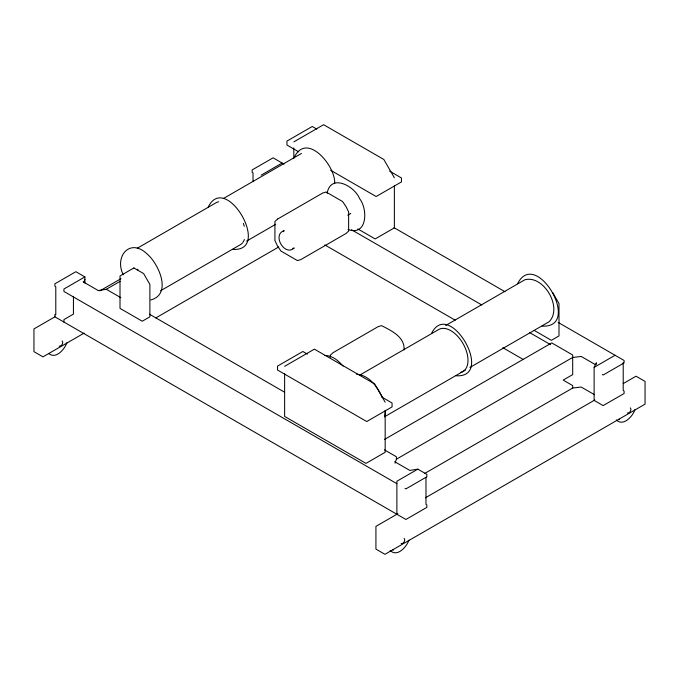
<?xml version="1.0" encoding="UTF-8"?>
<svg xmlns="http://www.w3.org/2000/svg" width="679" height="679" viewBox="0 0 679 679"><rect width="100%" height="100%" fill="white"/><g stroke="black" fill="none" stroke-linecap="round" stroke-linejoin="round"><path stroke-width="1.02" d="M327.125 193.32C330.724 173.026 354.727 186.131 359.607 198.684C368.043 209.191 367.39 236.538 348.013 229.502M384.704 416.948L385.383 411.364M83.856 282.311L84.883 279.358M395.042 463.154L396.409 459.208L396.409 456.772L384.475 449.88M208.249 206.976C225.903 171.329 272.432 251.917 232.736 249.388M294.296 157.299C306.849 131.259 335.85 166.313 334.679 183.406M431.555 333.355C449.209 297.708 495.738 378.296 456.033 375.767M517.602 283.678C536.02 247.097 582.972 328.424 542.08 326.09M66.941 342.717C64.598 349.218 55.992 359.539 48.769 353.572M408.919 540.153C406.662 546.901 397.19 557.535 390.187 550.491M623.212 362.416L623.212 390.552L624.094 391.062L624.094 393.506L603.139 405.609L594.117 400.398L594.117 367.373L596.34 362.739L596.34 364.368M635.026 409.539C632.769 416.286 623.297 426.921 616.294 419.877M137.353 269.877L137.99 269.291M283.101 231.709L284.221 230.665C271.668 234.45 284.662 256.968 294.219 247.979L292.759 248.429M293.829 141.886L323.594 124.698L383.813 159.463L394.372 177.754M84.883 283.109L84.883 276.913L63.928 289.008L63.928 291.452L396.884 483.686M261.16 175.14L282.116 163.045M137.243 248.259L215.438 203.114M223.289 198.574L301.484 153.437M55.016 316.762L33.95 328.925L33.95 351.654L42.972 356.865L84.188 333.075M99.889 290.858L120.955 278.696M83.177 281.836L98.302 290.57L106.314 289.288L120.09 281.335M160.575 290.765L239.679 245.094M246.621 241.087L275.716 224.291M155.737 317.976L278.763 246.952M347.75 215.184L350.771 213.435M284.628 366.329L314.394 349.142L374.613 383.907L385.171 402.206M359.641 375.156L438.744 329.493A24.24 13.996 60 0 1 464.113 345.577A24.24 13.996 60 0 1 460.379 372.432M445.687 325.479L524.791 279.816C543.735 274.537 563.069 308.028 549.031 321.795L469.927 367.466M384.789 416.617L462.985 371.472M463.562 371.141L465.378 370.089M384.628 439.372L551.73 342.895L572.686 354.998L572.686 374.604L563.18 380.096L572.686 385.579L572.686 388.023L424.867 473.365M396.409 459.208L572.686 357.443L581.216 356.45L595.449 364.674M405.024 488.379L405.906 488.897L426.862 476.794L426.862 474.349L417.84 469.147L396.884 481.241L396.884 514.266M594.117 367.373L615.072 355.27M397.911 513.672L375.928 526.369L375.928 549.099L384.951 554.302L645.05 404.141L645.05 381.411L636.028 376.2L623.203 383.601M425.385 497.817L594.812 399.99M150.806 299.948C172.398 294.151 158.58 263.69 147.267 254.133C130.215 237.361 114.072 256.339 123.213 274.774M417.84 469.147L409.819 470.428L394.694 461.695M572.686 388.023L581.216 387.038L594.558 394.737M324.638 355.473C332.218 355.355 338.397 360.659 343.048 366.1M356.365 374.154C368.892 375.046 377.541 386.699 382.252 397.334M627.345 413.027C629.747 413.604 632.03 409.641 630.333 407.85M59.149 346.146C61.551 346.714 63.843 342.751 62.145 340.96M401.136 543.582C403.53 544.159 405.821 540.195 404.124 538.405M316.821 129.103L312.272 126.481L286.945 141.096L286.945 145.026L298.777 151.858M389.636 171.142L401.467 177.974L401.467 181.904L376.141 196.528L330.631 170.251M283.949 164.106L273.094 157.834L252.138 169.928L252.138 172.373L253.021 172.882L253.021 181.225M394.015 227.652L505.006 291.724M558.206 322.44L624.094 360.481L624.094 362.925L603.139 375.02L602.256 374.511M534.246 330.435L551.373 340.323L558.995 335.918L558.995 303.53L552.731 292.674M357.799 228.916L375.164 238.94L394.372 227.855L394.372 185.885M351.442 229.706L481.801 304.973M529.535 332.532L550.652 344.72M324.825 244.924L455.176 320.182M502.91 347.741L523.11 359.403M619.002 419.155L619.63 419.52M307.409 354.115L302.859 351.493L277.533 366.108L277.533 370.038L366.728 421.54L392.055 406.916L392.055 402.987L382.039 397.207M84.883 276.913L75.861 271.702L54.906 283.805L54.906 286.241L55.788 286.759L55.788 314.895M106.314 289.288L120.896 297.708M149.465 314.199L284.408 392.106M392.895 549.769L393.523 550.134M425.979 477.329L425.979 504.421L426.862 504.938L426.862 507.374L405.906 519.477L54.906 316.83L54.906 314.385M404.081 349.863C404.964 336.843 391.189 330.639 381.522 325.623L378.101 326.675L332.999 352.715L330.367 355.151L330.367 357.273M385.171 410.328L385.171 452.299L365.964 463.392L284.628 416.431L284.628 373.408M293.829 147.912L293.829 158.402M73.434 296.392L73.434 314.105L63.928 319.597L63.928 322.033M216.015 202.775A24.24 13.996 60 0 1 218.621 201.816M243.337 223.399A24.24 13.996 60 0 1 244.245 226.302M244.372 239.5A24.24 13.996 60 0 1 242.98 242.233M242.395 242.989A24.24 13.996 60 0 1 240.256 244.763M277.541 219.096L274.919 221.532L274.919 240.604L277.541 246.07L280.962 251.069L297.478 260.609L300.899 259.548L346.001 233.508L348.633 231.072L348.633 212.009L346.001 206.543L342.581 201.536L326.064 191.996L322.644 193.057L277.541 219.096M133.899 267.95L120.005 275.971L120.005 308.368L142.267 321.218L149.889 316.813L149.889 284.425L143.617 273.561L133.899 267.95"/></g></svg>
